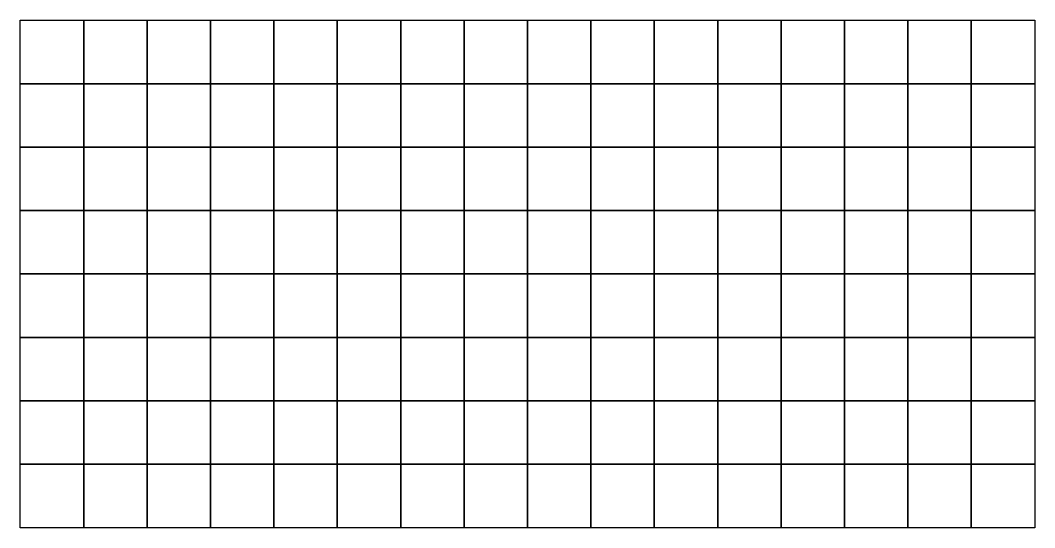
# Model space of a CAD drawing. Extents: x 0 to 780, y -350 to 670.
# Drawn here: x 400 to 404.8, y 462.9 to 465.3 of the extents above; entities that cross this region are included whole.
import ezdxf

# ---------------------------------------------------------------- set-up
doc = ezdxf.new("R2010")
doc.units = 0
for name, color, linetype in [('layer001', 2, 'CONTINUOUS'), ('layer002', 3, 'CONTINUOUS'), ('layer003', 4, 'CONTINUOUS'), ('layer005', 6, 'CONTINUOUS'), ('layer006', 7, 'CONTINUOUS'), ('layer007', 8, 'CONTINUOUS'), ('layer008', 9, 'CONTINUOUS'), ('layer013', 14, 'CONTINUOUS'), ('layer014', 15, 'CONTINUOUS'), ('layer017', 18, 'CONTINUOUS'), ('layer020', 21, 'CONTINUOUS'), ('layer021', 22, 'CONTINUOUS'), ('layer023', 24, 'CONTINUOUS'), ('layer025', 26, 'CONTINUOUS'), ('layer029', 30, 'CONTINUOUS'), ('layer032', 33, 'CONTINUOUS'), ('layer033', 34, 'CONTINUOUS'), ('layer034', 35, 'CONTINUOUS'), ('layer035', 36, 'CONTINUOUS'), ('layer037', 38, 'CONTINUOUS'), ('layer038', 39, 'CONTINUOUS'), ('layer039', 40, 'CONTINUOUS'), ('layer041', 42, 'CONTINUOUS'), ('layer043', 44, 'CONTINUOUS'), ('layer046', 47, 'CONTINUOUS'), ('layer047', 48, 'CONTINUOUS'), ('layer048', 49, 'CONTINUOUS'), ('layer049', 50, 'CONTINUOUS'), ('layer050', 51, 'CONTINUOUS'), ('layer051', 52, 'CONTINUOUS'), ('layer052', 53, 'CONTINUOUS'), ('layer053', 54, 'CONTINUOUS'), ('layer054', 55, 'CONTINUOUS'), ('layer057', 58, 'CONTINUOUS'), ('layer058', 59, 'CONTINUOUS'), ('layer059', 60, 'CONTINUOUS'), ('layer060', 61, 'CONTINUOUS'), ('layer061', 62, 'CONTINUOUS'), ('layer062', 63, 'CONTINUOUS'), ('layer063', 64, 'CONTINUOUS'), ('layer070', 71, 'CONTINUOUS'), ('layer071', 72, 'CONTINUOUS'), ('layer072', 73, 'CONTINUOUS'), ('layer073', 74, 'CONTINUOUS'), ('layer074', 75, 'CONTINUOUS'), ('layer075', 76, 'CONTINUOUS'), ('layer077', 78, 'CONTINUOUS'), ('layer079', 80, 'CONTINUOUS'), ('layer080', 81, 'CONTINUOUS'), ('layer081', 82, 'CONTINUOUS'), ('layer082', 83, 'CONTINUOUS'), ('layer083', 84, 'CONTINUOUS'), ('layer084', 85, 'CONTINUOUS'), ('layer086', 87, 'CONTINUOUS'), ('layer087', 88, 'CONTINUOUS'), ('layer088', 89, 'CONTINUOUS'), ('layer089', 90, 'CONTINUOUS'), ('layer090', 91, 'CONTINUOUS'), ('layer091', 92, 'CONTINUOUS'), ('layer092', 93, 'CONTINUOUS'), ('layer094', 95, 'CONTINUOUS'), ('layer099', 100, 'CONTINUOUS'), ('layer100', 101, 'CONTINUOUS'), ('layer102', 103, 'CONTINUOUS'), ('layer103', 104, 'CONTINUOUS'), ('layer105', 106, 'CONTINUOUS'), ('layer106', 107, 'CONTINUOUS'), ('layer107', 108, 'CONTINUOUS'), ('layer108', 109, 'CONTINUOUS'), ('layer110', 111, 'CONTINUOUS'), ('layer113', 114, 'CONTINUOUS'), ('layer115', 116, 'CONTINUOUS'), ('layer116', 117, 'CONTINUOUS'), ('layer120', 121, 'CONTINUOUS'), ('layer121', 122, 'CONTINUOUS'), ('layer123', 124, 'CONTINUOUS'), ('layer124', 125, 'CONTINUOUS'), ('layer125', 126, 'CONTINUOUS'), ('layer126', 127, 'CONTINUOUS'), ('layer127', 128, 'CONTINUOUS')]:
    doc.layers.add(name, color=color, linetype=linetype)

# ---------------------------------------------------------------- blocks, each defined once
blk = doc.blocks.new('gs_matrix_1um_random')
at = {"layer": 'layer001'}
for points in [[(401.8, 464.7), (401.8, 465), (402.1, 465), (402.1, 464.7)], [(403.3, 464.7), (403.3, 465), (403.6, 465), (403.6, 464.7)], [(403.3, 463.8), (403.3, 464.1), (403.6, 464.1), (403.6, 463.8)], [(403.6, 463.5), (403.6, 463.8), (403.9, 463.8), (403.9, 463.5)]]:
    blk.add_lwpolyline(points, close=True, dxfattribs=at)
at = {"layer": 'layer002'}
for points in [[(400.9, 464.7), (400.9, 465), (401.2, 465), (401.2, 464.7)], [(403, 464.1), (403, 464.4), (403.3, 464.4), (403.3, 464.1)]]:
    blk.add_lwpolyline(points, close=True, dxfattribs=at)
at = {"layer": 'layer003'}
for points in [[(400.6, 463.8), (400.6, 464.1), (400.9, 464.1), (400.9, 463.8)], [(403.3, 463.5), (403.3, 463.8), (403.6, 463.8), (403.6, 463.5)], [(400.3, 463.2), (400.3, 463.5), (400.6, 463.5), (400.6, 463.2)]]:
    blk.add_lwpolyline(points, close=True, dxfattribs=at)
at = {"layer": 'layer005'}
blk.add_lwpolyline([(404.2, 463.5), (404.2, 463.8), (404.5, 463.8), (404.5, 463.5)], close=True, dxfattribs=at)
at = {"layer": 'layer006'}
blk.add_lwpolyline([(403.9, 464.1), (403.9, 464.4), (404.2, 464.4), (404.2, 464.1)], close=True, dxfattribs=at)
at = {"layer": 'layer007'}
blk.add_lwpolyline([(400.9, 463.5), (400.9, 463.8), (401.2, 463.8), (401.2, 463.5)], close=True, dxfattribs=at)
at = {"layer": 'layer008'}
blk.add_lwpolyline([(402.4, 463.8), (402.4, 464.1), (402.7, 464.1), (402.7, 463.8)], close=True, dxfattribs=at)
at = {"layer": 'layer013'}
for points in [[(401.5, 463.8), (401.5, 464.1), (401.8, 464.1), (401.8, 463.8)], [(403.6, 463.2), (403.6, 463.5), (403.9, 463.5), (403.9, 463.2)]]:
    blk.add_lwpolyline(points, close=True, dxfattribs=at)
at = {"layer": 'layer014'}
for points in [[(400.9, 465), (400.9, 465.3), (401.2, 465.3), (401.2, 465)], [(404.5, 464.4), (404.5, 464.7), (404.8, 464.7), (404.8, 464.4)], [(404.5, 463.2), (404.5, 463.5), (404.8, 463.5), (404.8, 463.2)]]:
    blk.add_lwpolyline(points, close=True, dxfattribs=at)
at = {"layer": 'layer017'}
for points in [[(400.3, 463.8), (400.3, 464.1), (400.6, 464.1), (400.6, 463.8)], [(401.5, 463.2), (401.5, 463.5), (401.8, 463.5), (401.8, 463.2)]]:
    blk.add_lwpolyline(points, close=True, dxfattribs=at)
at = {"layer": 'layer020'}
for points in [[(402.1, 465), (402.1, 465.3), (402.4, 465.3), (402.4, 465)], [(404.2, 464.7), (404.2, 465), (404.5, 465), (404.5, 464.7)], [(404.2, 464.1), (404.2, 464.4), (404.5, 464.4), (404.5, 464.1)]]:
    blk.add_lwpolyline(points, close=True, dxfattribs=at)
at = {"layer": 'layer021'}
for points in [[(401.2, 464.7), (401.2, 465), (401.5, 465), (401.5, 464.7)], [(400.6, 464.4), (400.6, 464.7), (400.9, 464.7), (400.9, 464.4)]]:
    blk.add_lwpolyline(points, close=True, dxfattribs=at)
at = {"layer": 'layer023'}
for points in [[(400.6, 464.7), (400.6, 465), (400.9, 465), (400.9, 464.7)], [(403.9, 462.9), (403.9, 463.2), (404.2, 463.2), (404.2, 462.9)]]:
    blk.add_lwpolyline(points, close=True, dxfattribs=at)
at = {"layer": 'layer025'}
blk.add_lwpolyline([(404.2, 462.9), (404.2, 463.2), (404.5, 463.2), (404.5, 462.9)], close=True, dxfattribs=at)
at = {"layer": 'layer029'}
blk.add_lwpolyline([(402.7, 464.7), (402.7, 465), (403, 465), (403, 464.7)], close=True, dxfattribs=at)
at = {"layer": 'layer032'}
blk.add_lwpolyline([(404.5, 464.7), (404.5, 465), (404.8, 465), (404.8, 464.7)], close=True, dxfattribs=at)
at = {"layer": 'layer033'}
blk.add_lwpolyline([(402.4, 463.2), (402.4, 463.5), (402.7, 463.5), (402.7, 463.2)], close=True, dxfattribs=at)
at = {"layer": 'layer034'}
blk.add_lwpolyline([(401.5, 463.5), (401.5, 463.8), (401.8, 463.8), (401.8, 463.5)], close=True, dxfattribs=at)
at = {"layer": 'layer035'}
blk.add_lwpolyline([(402.4, 463.5), (402.4, 463.8), (402.7, 463.8), (402.7, 463.5)], close=True, dxfattribs=at)
at = {"layer": 'layer037'}
blk.add_lwpolyline([(403, 464.7), (403, 465), (403.3, 465), (403.3, 464.7)], close=True, dxfattribs=at)
at = {"layer": 'layer038'}
blk.add_lwpolyline([(400, 463.8), (400, 464.1), (400.3, 464.1), (400.3, 463.8)], close=True, dxfattribs=at)
at = {"layer": 'layer039'}
blk.add_lwpolyline([(401.8, 462.9), (401.8, 463.2), (402.1, 463.2), (402.1, 462.9)], close=True, dxfattribs=at)
at = {"layer": 'layer041'}
blk.add_lwpolyline([(403, 464.4), (403, 464.7), (403.3, 464.7), (403.3, 464.4)], close=True, dxfattribs=at)
at = {"layer": 'layer043'}
for points in [[(400.3, 463.5), (400.3, 463.8), (400.6, 463.8), (400.6, 463.5)], [(402.1, 463.2), (402.1, 463.5), (402.4, 463.5), (402.4, 463.2)]]:
    blk.add_lwpolyline(points, close=True, dxfattribs=at)
at = {"layer": 'layer046'}
for points in [[(400.6, 464.1), (400.6, 464.4), (400.9, 464.4), (400.9, 464.1)], [(401.2, 463.5), (401.2, 463.8), (401.5, 463.8), (401.5, 463.5)]]:
    blk.add_lwpolyline(points, close=True, dxfattribs=at)
at = {"layer": 'layer047'}
blk.add_lwpolyline([(404.2, 463.2), (404.2, 463.5), (404.5, 463.5), (404.5, 463.2)], close=True, dxfattribs=at)
at = {"layer": 'layer048'}
blk.add_lwpolyline([(401.8, 464.4), (401.8, 464.7), (402.1, 464.7), (402.1, 464.4)], close=True, dxfattribs=at)
at = {"layer": 'layer049'}
blk.add_lwpolyline([(402.7, 463.5), (402.7, 463.8), (403, 463.8), (403, 463.5)], close=True, dxfattribs=at)
at = {"layer": 'layer050'}
for points in [[(401.2, 464.1), (401.2, 464.4), (401.5, 464.4), (401.5, 464.1)], [(403.6, 464.1), (403.6, 464.4), (403.9, 464.4), (403.9, 464.1)]]:
    blk.add_lwpolyline(points, close=True, dxfattribs=at)
at = {"layer": 'layer051'}
blk.add_lwpolyline([(400.3, 465), (400.3, 465.3), (400.6, 465.3), (400.6, 465)], close=True, dxfattribs=at)
at = {"layer": 'layer052'}
for points in [[(401.5, 464.7), (401.5, 465), (401.8, 465), (401.8, 464.7)], [(403, 463.8), (403, 464.1), (403.3, 464.1), (403.3, 463.8)], [(403.6, 462.9), (403.6, 463.2), (403.9, 463.2), (403.9, 462.9)]]:
    blk.add_lwpolyline(points, close=True, dxfattribs=at)
at = {"layer": 'layer053'}
for points in [[(404.5, 463.5), (404.5, 463.8), (404.8, 463.8), (404.8, 463.5)], [(400.6, 463.2), (400.6, 463.5), (400.9, 463.5), (400.9, 463.2)]]:
    blk.add_lwpolyline(points, close=True, dxfattribs=at)
at = {"layer": 'layer054'}
blk.add_lwpolyline([(401.8, 464.1), (401.8, 464.4), (402.1, 464.4), (402.1, 464.1)], close=True, dxfattribs=at)
at = {"layer": 'layer057'}
blk.add_lwpolyline([(400.3, 464.4), (400.3, 464.7), (400.6, 464.7), (400.6, 464.4)], close=True, dxfattribs=at)
at = {"layer": 'layer058'}
blk.add_lwpolyline([(402.4, 464.4), (402.4, 464.7), (402.7, 464.7), (402.7, 464.4)], close=True, dxfattribs=at)
at = {"layer": 'layer059'}
for points in [[(403.9, 464.7), (403.9, 465), (404.2, 465), (404.2, 464.7)], [(403.9, 464.4), (403.9, 464.7), (404.2, 464.7), (404.2, 464.4)], [(401.2, 463.8), (401.2, 464.1), (401.5, 464.1), (401.5, 463.8)], [(404.5, 463.8), (404.5, 464.1), (404.8, 464.1), (404.8, 463.8)]]:
    blk.add_lwpolyline(points, close=True, dxfattribs=at)
at = {"layer": 'layer060'}
blk.add_lwpolyline([(401.8, 465), (401.8, 465.3), (402.1, 465.3), (402.1, 465)], close=True, dxfattribs=at)
at = {"layer": 'layer061'}
for points in [[(400, 464.1), (400, 464.4), (400.3, 464.4), (400.3, 464.1)], [(400.3, 464.1), (400.3, 464.4), (400.6, 464.4), (400.6, 464.1)], [(400.9, 464.1), (400.9, 464.4), (401.2, 464.4), (401.2, 464.1)], [(403, 463.2), (403, 463.5), (403.3, 463.5), (403.3, 463.2)], [(401.5, 462.9), (401.5, 463.2), (401.8, 463.2), (401.8, 462.9)]]:
    blk.add_lwpolyline(points, close=True, dxfattribs=at)
at = {"layer": 'layer062'}
blk.add_lwpolyline([(401.2, 463.2), (401.2, 463.5), (401.5, 463.5), (401.5, 463.2)], close=True, dxfattribs=at)
at = {"layer": 'layer063'}
for points in [[(403.6, 464.7), (403.6, 465), (403.9, 465), (403.9, 464.7)], [(402.4, 464.1), (402.4, 464.4), (402.7, 464.4), (402.7, 464.1)]]:
    blk.add_lwpolyline(points, close=True, dxfattribs=at)
at = {"layer": 'layer070'}
blk.add_lwpolyline([(400, 463.5), (400, 463.8), (400.3, 463.8), (400.3, 463.5)], close=True, dxfattribs=at)
at = {"layer": 'layer071'}
for points in [[(401.5, 465), (401.5, 465.3), (401.8, 465.3), (401.8, 465)], [(400, 462.9), (400, 463.2), (400.3, 463.2), (400.3, 462.9)]]:
    blk.add_lwpolyline(points, close=True, dxfattribs=at)
at = {"layer": 'layer072'}
blk.add_lwpolyline([(404.5, 464.1), (404.5, 464.4), (404.8, 464.4), (404.8, 464.1)], close=True, dxfattribs=at)
at = {"layer": 'layer073'}
blk.add_lwpolyline([(402.7, 463.2), (402.7, 463.5), (403, 463.5), (403, 463.2)], close=True, dxfattribs=at)
at = {"layer": 'layer074'}
for points in [[(403.6, 465), (403.6, 465.3), (403.9, 465.3), (403.9, 465)], [(403.9, 465), (403.9, 465.3), (404.2, 465.3), (404.2, 465)]]:
    blk.add_lwpolyline(points, close=True, dxfattribs=at)
at = {"layer": 'layer075'}
blk.add_lwpolyline([(400, 464.4), (400, 464.7), (400.3, 464.7), (400.3, 464.4)], close=True, dxfattribs=at)
at = {"layer": 'layer077'}
for points in [[(401.8, 463.5), (401.8, 463.8), (402.1, 463.8), (402.1, 463.5)], [(400.3, 462.9), (400.3, 463.2), (400.6, 463.2), (400.6, 462.9)]]:
    blk.add_lwpolyline(points, close=True, dxfattribs=at)
at = {"layer": 'layer079'}
for points in [[(404.2, 464.4), (404.2, 464.7), (404.5, 464.7), (404.5, 464.4)], [(402.4, 462.9), (402.4, 463.2), (402.7, 463.2), (402.7, 462.9)]]:
    blk.add_lwpolyline(points, close=True, dxfattribs=at)
at = {"layer": 'layer080'}
blk.add_lwpolyline([(402.1, 463.5), (402.1, 463.8), (402.4, 463.8), (402.4, 463.5)], close=True, dxfattribs=at)
at = {"layer": 'layer081'}
blk.add_lwpolyline([(403, 462.9), (403, 463.2), (403.3, 463.2), (403.3, 462.9)], close=True, dxfattribs=at)
at = {"layer": 'layer082'}
blk.add_lwpolyline([(403, 465), (403, 465.3), (403.3, 465.3), (403.3, 465)], close=True, dxfattribs=at)
at = {"layer": 'layer083'}
blk.add_lwpolyline([(403.6, 463.8), (403.6, 464.1), (403.9, 464.1), (403.9, 463.8)], close=True, dxfattribs=at)
at = {"layer": 'layer084'}
blk.add_lwpolyline([(402.1, 462.9), (402.1, 463.2), (402.4, 463.2), (402.4, 462.9)], close=True, dxfattribs=at)
at = {"layer": 'layer086'}
for points in [[(403.3, 465), (403.3, 465.3), (403.6, 465.3), (403.6, 465)], [(400.6, 462.9), (400.6, 463.2), (400.9, 463.2), (400.9, 462.9)]]:
    blk.add_lwpolyline(points, close=True, dxfattribs=at)
at = {"layer": 'layer087'}
for points in [[(404.2, 465), (404.2, 465.3), (404.5, 465.3), (404.5, 465)], [(402.1, 464.7), (402.1, 465), (402.4, 465), (402.4, 464.7)]]:
    blk.add_lwpolyline(points, close=True, dxfattribs=at)
at = {"layer": 'layer088'}
for points in [[(401.5, 464.4), (401.5, 464.7), (401.8, 464.7), (401.8, 464.4)], [(400.9, 463.8), (400.9, 464.1), (401.2, 464.1), (401.2, 463.8)], [(404.5, 462.9), (404.5, 463.2), (404.8, 463.2), (404.8, 462.9)]]:
    blk.add_lwpolyline(points, close=True, dxfattribs=at)
at = {"layer": 'layer089'}
for points in [[(402.7, 463.8), (402.7, 464.1), (403, 464.1), (403, 463.8)], [(401.8, 463.2), (401.8, 463.5), (402.1, 463.5), (402.1, 463.2)]]:
    blk.add_lwpolyline(points, close=True, dxfattribs=at)
at = {"layer": 'layer090'}
blk.add_lwpolyline([(402.1, 464.4), (402.1, 464.7), (402.4, 464.7), (402.4, 464.4)], close=True, dxfattribs=at)
at = {"layer": 'layer091'}
for points in [[(403.6, 464.4), (403.6, 464.7), (403.9, 464.7), (403.9, 464.4)], [(403.9, 463.8), (403.9, 464.1), (404.2, 464.1), (404.2, 463.8)]]:
    blk.add_lwpolyline(points, close=True, dxfattribs=at)
at = {"layer": 'layer092'}
for points in [[(400.6, 465), (400.6, 465.3), (400.9, 465.3), (400.9, 465)], [(400.9, 463.2), (400.9, 463.5), (401.2, 463.5), (401.2, 463.2)]]:
    blk.add_lwpolyline(points, close=True, dxfattribs=at)
at = {"layer": 'layer094'}
blk.add_lwpolyline([(403.9, 463.2), (403.9, 463.5), (404.2, 463.5), (404.2, 463.2)], close=True, dxfattribs=at)
at = {"layer": 'layer099'}
for points in [[(400, 464.7), (400, 465), (400.3, 465), (400.3, 464.7)], [(403.3, 463.2), (403.3, 463.5), (403.6, 463.5), (403.6, 463.2)]]:
    blk.add_lwpolyline(points, close=True, dxfattribs=at)
at = {"layer": 'layer100'}
blk.add_lwpolyline([(403.3, 464.1), (403.3, 464.4), (403.6, 464.4), (403.6, 464.1)], close=True, dxfattribs=at)
at = {"layer": 'layer102'}
for points in [[(400, 465), (400, 465.3), (400.3, 465.3), (400.3, 465)], [(402.4, 465), (402.4, 465.3), (402.7, 465.3), (402.7, 465)]]:
    blk.add_lwpolyline(points, close=True, dxfattribs=at)
at = {"layer": 'layer103'}
for points in [[(400.3, 464.7), (400.3, 465), (400.6, 465), (400.6, 464.7)], [(403, 463.5), (403, 463.8), (403.3, 463.8), (403.3, 463.5)]]:
    blk.add_lwpolyline(points, close=True, dxfattribs=at)
at = {"layer": 'layer105'}
blk.add_lwpolyline([(400, 463.2), (400, 463.5), (400.3, 463.5), (400.3, 463.2)], close=True, dxfattribs=at)
at = {"layer": 'layer106'}
blk.add_lwpolyline([(401.2, 465), (401.2, 465.3), (401.5, 465.3), (401.5, 465)], close=True, dxfattribs=at)
at = {"layer": 'layer107'}
for points in [[(402.4, 464.7), (402.4, 465), (402.7, 465), (402.7, 464.7)], [(401.2, 464.4), (401.2, 464.7), (401.5, 464.7), (401.5, 464.4)], [(401.5, 464.1), (401.5, 464.4), (401.8, 464.4), (401.8, 464.1)]]:
    blk.add_lwpolyline(points, close=True, dxfattribs=at)
at = {"layer": 'layer108'}
blk.add_lwpolyline([(402.7, 462.9), (402.7, 463.2), (403, 463.2), (403, 462.9)], close=True, dxfattribs=at)
at = {"layer": 'layer110'}
for points in [[(404.2, 463.8), (404.2, 464.1), (404.5, 464.1), (404.5, 463.8)], [(403.3, 462.9), (403.3, 463.2), (403.6, 463.2), (403.6, 462.9)]]:
    blk.add_lwpolyline(points, close=True, dxfattribs=at)
at = {"layer": 'layer113'}
blk.add_lwpolyline([(401.8, 463.8), (401.8, 464.1), (402.1, 464.1), (402.1, 463.8)], close=True, dxfattribs=at)
at = {"layer": 'layer115'}
blk.add_lwpolyline([(402.1, 464.1), (402.1, 464.4), (402.4, 464.4), (402.4, 464.1)], close=True, dxfattribs=at)
at = {"layer": 'layer116'}
blk.add_lwpolyline([(404.5, 465), (404.5, 465.3), (404.8, 465.3), (404.8, 465)], close=True, dxfattribs=at)
at = {"layer": 'layer120'}
for points in [[(402.7, 464.1), (402.7, 464.4), (403, 464.4), (403, 464.1)], [(401.2, 462.9), (401.2, 463.2), (401.5, 463.2), (401.5, 462.9)]]:
    blk.add_lwpolyline(points, close=True, dxfattribs=at)
at = {"layer": 'layer121'}
for points in [[(402.7, 465), (402.7, 465.3), (403, 465.3), (403, 465)], [(402.1, 463.8), (402.1, 464.1), (402.4, 464.1), (402.4, 463.8)]]:
    blk.add_lwpolyline(points, close=True, dxfattribs=at)
at = {"layer": 'layer123'}
blk.add_lwpolyline([(400.9, 462.9), (400.9, 463.2), (401.2, 463.2), (401.2, 462.9)], close=True, dxfattribs=at)
at = {"layer": 'layer124'}
for points in [[(400.9, 464.4), (400.9, 464.7), (401.2, 464.7), (401.2, 464.4)], [(400.6, 463.5), (400.6, 463.8), (400.9, 463.8), (400.9, 463.5)]]:
    blk.add_lwpolyline(points, close=True, dxfattribs=at)
at = {"layer": 'layer125'}
blk.add_lwpolyline([(403.9, 463.5), (403.9, 463.8), (404.2, 463.8), (404.2, 463.5)], close=True, dxfattribs=at)
at = {"layer": 'layer126'}
blk.add_lwpolyline([(402.7, 464.4), (402.7, 464.7), (403, 464.7), (403, 464.4)], close=True, dxfattribs=at)
at = {"layer": 'layer127'}
blk.add_lwpolyline([(403.3, 464.4), (403.3, 464.7), (403.6, 464.7), (403.6, 464.4)], close=True, dxfattribs=at)

msp = doc.modelspace()

# ---------------------------------------------------------------- block references
msp.add_blockref('gs_matrix_1um_random', (0, 0))

doc.saveas('drawing.dxf')
